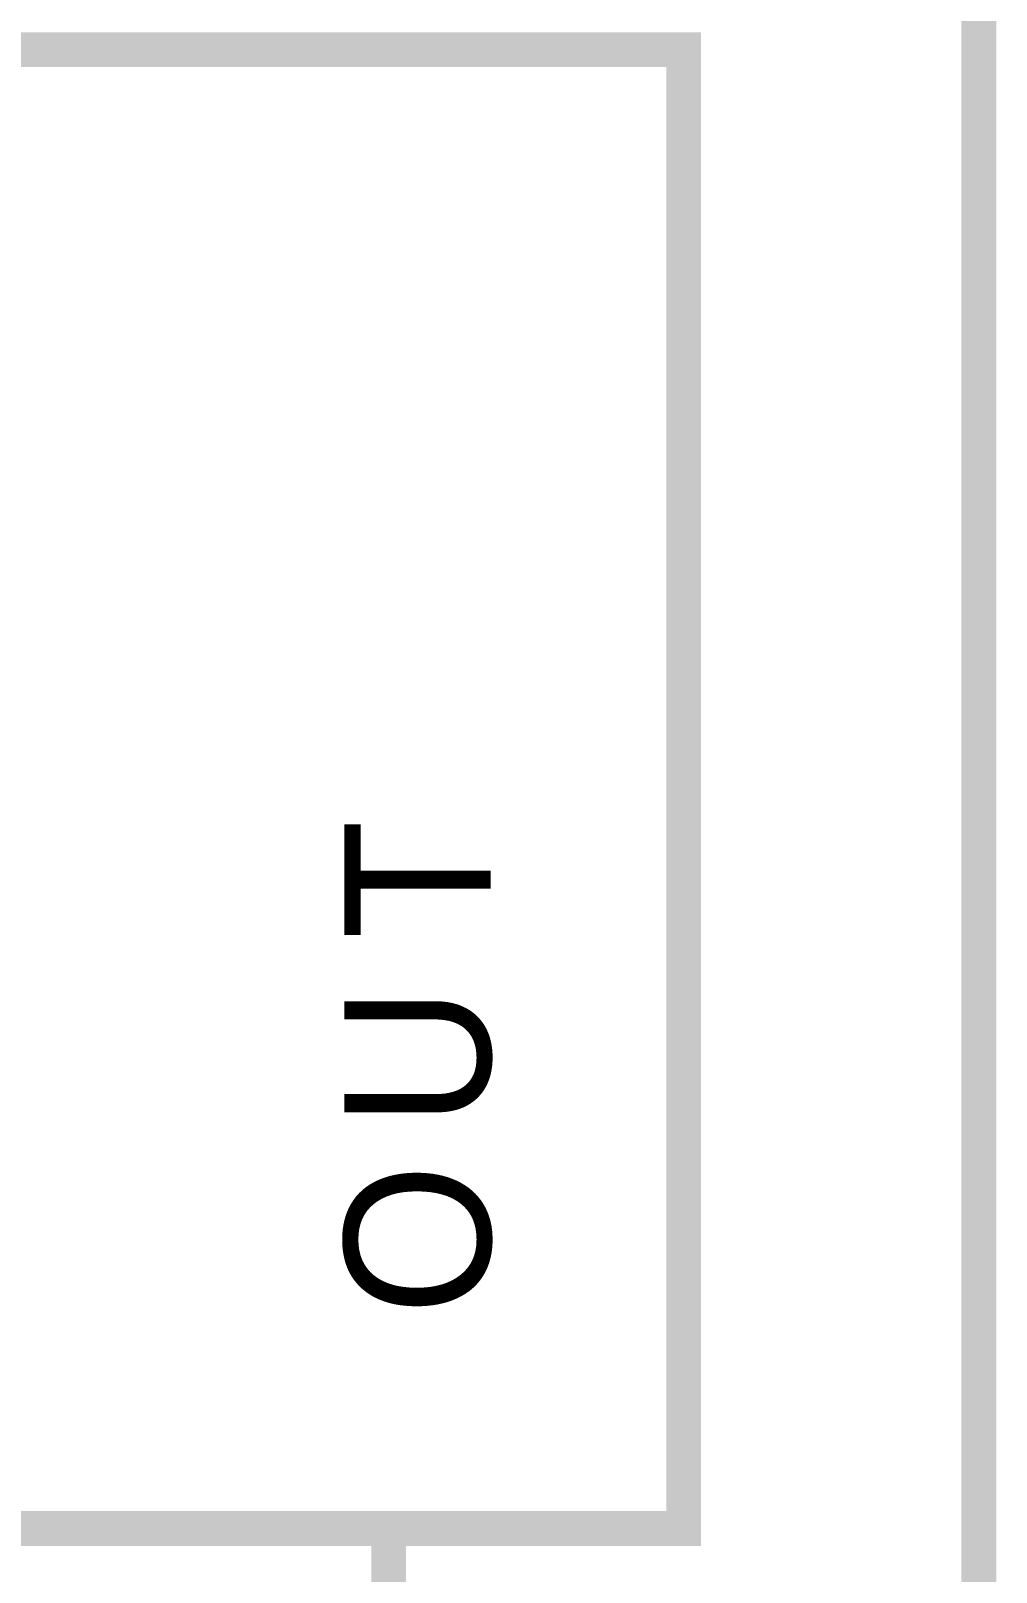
# Model space of a CAD drawing. Header units: inches. Extents: x 0 to 22.3, y 0 to 15.7.
# Drawn here: x 9.279 to 9.606, y 5.585 to 6.106 of the extents above; entities that cross this region are included whole.
import ezdxf

# ---------------------------------------------------------------- set-up
doc = ezdxf.new("R2010")
doc.units = ezdxf.units.IN
doc.header["$MEASUREMENT"] = 0
doc.layers.add('Sheet', color=255, linetype='Continuous')

msp = doc.modelspace()

# ---------------------------------------------------------------- linework, layer by layer
at = {"layer": 'Sheet'}
for points in [[(9.40041, 13.89927, 0.0118, 0.0118, 0), (9.60021, 13.89927, 0.0118, 0.0118, 0), (9.60021, 12.49945, 0.0118, 0.0118, 0), (9.60021, 11.09962, 0.0118, 0.0118, 0), (9.60021, 9.69979, 0.0118, 0.0118, 0), (9.60021, 8.29996, 0.0118, 0.0118, 0), (9.60021, 6.89969, 0.0118, 0.0118, 0), (9.60021, 5.49986, 0.0118, 0.0118, 0), (9.60021, 4.00014, 0.0118, 0.0118, 0), (9.60021, 3.30001, 0.0118, 0.0118, 0), (9.40041, 3.30001, 0.0118, 0.0118, 0)], [(9.40041, 5.59976, 0.0118, 0.0118, 0), (9.40041, 5.49986, 0.0118, 0.0118, 0)]]:
    msp.add_lwpolyline(points, format="xyseb", dxfattribs=at)
for points in [[(8.90002, 6.1001, 0.0118, 0.0118, 0), (9.50031, 6.1001, 0.0118, 0.0118, 0), (9.50031, 5.59976, 0.0118, 0.0118, 0), (8.90002, 5.59976, 0.0118, 0.0118, 0), (8.90002, 6.1001, 0.0118, 0.0118, 0)], [(8.90002, 6.1001, 0.0039, 0.0039, 0), (8.90002, 5.59976, 0.0039, 0.0039, 0), (9.50031, 5.59976, 0.0039, 0.0039, 0), (9.50031, 6.1001, 0.0039, 0.0039, 0), (8.90002, 6.1001, 0.0039, 0.0039, 0), (8.90002, 6.1001, 0.0039, 0.0039, 0)]]:
    msp.add_lwpolyline(points, format="xyseb", close=True, dxfattribs=at)

# ---------------------------------------------------------------- texts
for s, p in [('T', (9.43489, 5.7991)), ('U', (9.43489, 5.73545)), ('O', (9.43489, 5.6718))]:
    msp.add_text(s, height=0.0495, rotation=90, dxfattribs=at).set_placement(p)

doc.saveas('drawing.dxf')
